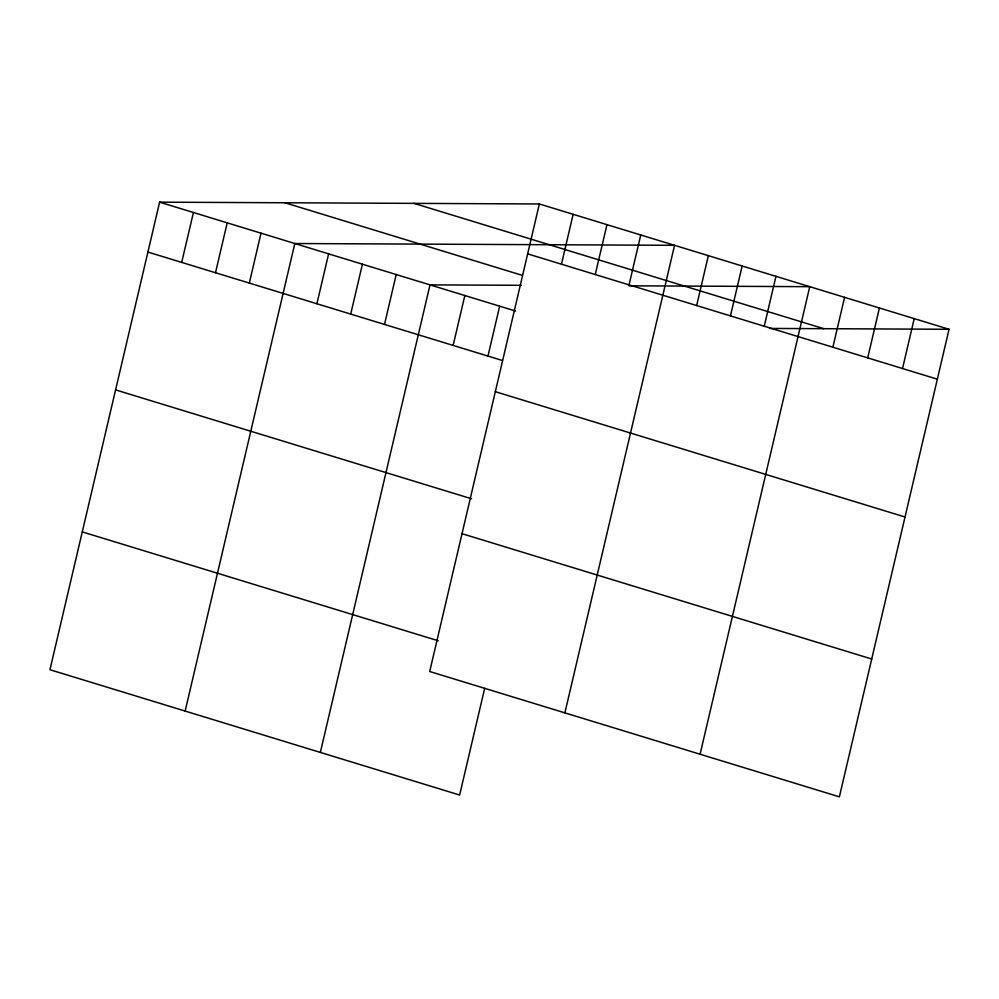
<?xml version="1.0" encoding="UTF-8"?>
<svg xmlns="http://www.w3.org/2000/svg" width="999" height="999" viewBox="0 0 999 999"><rect width="100%" height="100%" fill="white"/><g stroke="black" fill="none" stroke-linecap="round" stroke-linejoin="round"><path stroke-width="1.5" d="M539.36 203.971L429.695 671.515L839.385 796.84L949.05 329.283L539.36 203.971L159.615 202.16L49.95 669.717L459.64 795.029L484.677 688.336M181.706 262.4L193.419 212.5M215.509 272.739L227.21 222.839M249.313 283.079L261.014 233.179M185.152 711.076L294.817 243.519L674.55 245.317L564.885 712.874M316.908 303.758L328.609 253.858M350.711 314.098L362.412 264.198M384.515 324.438L396.216 274.538M320.354 752.422L430.007 284.877L521.416 285.302M453.134 345.429L464.835 295.529M487.962 356.081L499.662 306.181M561.45 264.198L573.151 214.31M595.254 274.538L606.955 224.638M629.045 284.877L640.759 234.977M696.653 305.557L708.353 255.657M730.456 315.896L742.157 265.996M764.247 326.236L775.948 276.336M700.087 754.233L809.752 286.676L629.108 285.814M832.879 347.227L844.58 297.327M867.694 357.879L879.407 307.979M902.522 368.531L914.222 318.631M769.942 328.434L949.05 329.283M414.036 203.371L823.738 328.683M527.647 253.858L937.349 379.183M284.927 202.76L521.528 275.125M159.615 202.16L515.621 311.064M147.914 252.06L502.472 360.514M495.329 391.695L905.019 517.007M115.584 389.885L471.59 498.788M462.013 533.691L871.715 659.003M82.28 531.893L438.286 640.784"/></g></svg>
